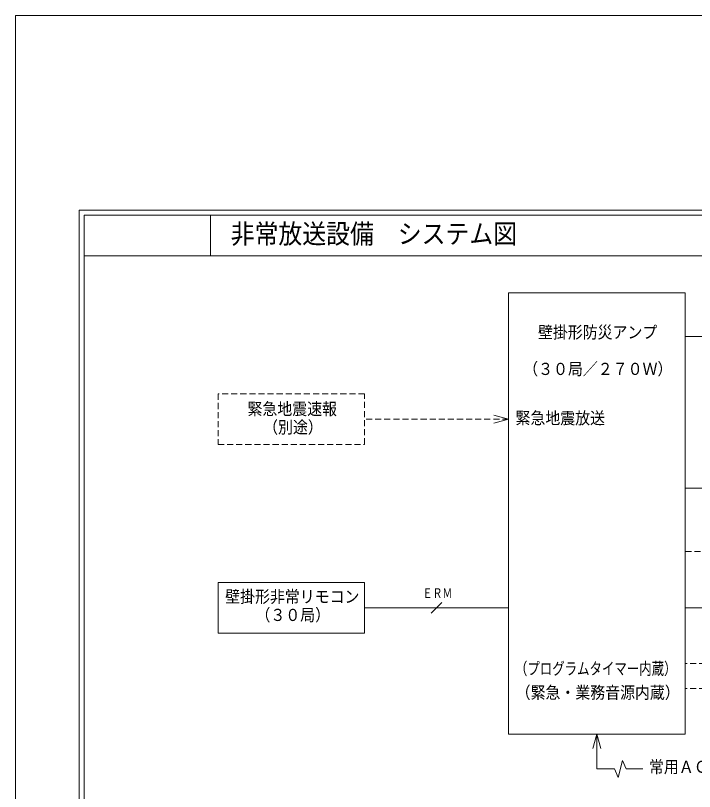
# Model space of a CAD drawing. Units: millimetres on the paper. Extents: x -401 to 401, y -280 to 280.
# Drawn here: x -400.6 to -266.2, y 126 to 279.5 of the extents above; entities that cross this region are included whole.
import ezdxf
from ezdxf.enums import TextEntityAlignment as Align

# ---------------------------------------------------------------- set-up
doc = ezdxf.new("R2010")
doc.units = ezdxf.units.MM
doc.linetypes.add('DASHED1', pattern=[1.8, 1.2, -0.6])
for name, color, linetype, lineweight in [('0-0_HOJO', 134, 'Continuous', 9), ('0-2_SYSTEM', 7, 'Continuous', 9), ('0-3_WAKU-M', 7, 'Continuous', 9), ('0-7_MOJI1', 7, 'Continuous', 9)]:
    doc.layers.add(name, color=color, linetype=linetype, lineweight=lineweight)
doc.styles.add('ＭＳ ゴシック', font='')
doc.styles.get('ＭＳ ゴシック').set_extended_font_data('MS Gothic')

msp = doc.modelspace()

# ---------------------------------------------------------------- linework, layer by layer
at = {"layer": '0-0_HOJO'}
for p, q in [((-400.584, -279.512), (-400.584, 279.547)), ((-400.584, 279.547), (400.606, 279.547))]:
    msp.add_line(p, q, dxfattribs=at)
at = {"layer": '0-2_SYSTEM'}
for p, q in [((-267.989, 216.017), (-227.177, 216.017)), ((-305.887, 200.46), (-302.989, 199.684)), ((-302.989, 199.684), (-305.887, 198.907)), ((-267.989, 186.017), (-227.177, 186.017)), ((-318.3, 161.29), (-316.178, 163.411)), ((-331.489, 162.351), (-302.989, 162.351)), ((-267.989, 162.351), (-226.864, 162.351)), ((-285.489, 137.375), (-286.266, 134.477))]:
    msp.add_line(p, q, dxfattribs=at)
at = {"layer": '0-2_SYSTEM', "linetype": 'DASHED1'}
for p, q in [((-331.489, 204.684), (-360.489, 204.684)), ((-331.489, 194.684), (-331.489, 204.684)), ((-302.989, 199.684), (-331.489, 199.684)), ((-267.989, 173.517), (-227.177, 173.517)), ((-233.441, 151.351), (-267.989, 151.351)), ((-233.441, 146.351), (-267.989, 146.351))]:
    msp.add_line(p, q, dxfattribs=at)
at = {"layer": '0-2_SYSTEM'}
for points in [[(-267.989, 224.66), (-302.989, 224.66), (-302.989, 137.375), (-267.989, 137.375)], [(-360.489, 167.351), (-331.489, 167.351), (-331.489, 157.351), (-360.489, 157.351)]]:
    msp.add_lwpolyline(points, close=True, dxfattribs=at)
at = {"layer": '0-2_SYSTEM', "linetype": 'DASHED1'}
msp.add_lwpolyline([(-360.489, 204.684), (-360.489, 194.684), (-331.489, 194.684)], dxfattribs=at)
at = {"layer": '0-2_SYSTEM'}
for points in [[(-285.489, 130.478), (-285.489, 137.375), (-284.713, 134.477)], [(-285.489, 130.478), (-282.001, 130.478), (-281.291, 128.792), (-280.421, 132.163), (-279.71, 130.478), (-276.388, 130.478)]]:
    msp.add_lwpolyline(points, dxfattribs=at)
at = {"layer": '0-3_WAKU-M', "color": 3}
for p, q in [((-386.989, 240.017), (-386.989, -239.983)), ((387.011, 240.017), (-386.989, 240.017))]:
    msp.add_line(p, q, dxfattribs=at)
at = {"layer": '0-3_WAKU-M'}
for p, q in [((-361.989, 240.017), (-361.989, 232.017)), ((387.011, 232.017), (-386.989, 232.017))]:
    msp.add_line(p, q, dxfattribs=at)
at = {"layer": '0-3_WAKU-M', "color": 3}
msp.add_lwpolyline([(388.011, 241.017), (-387.989, 241.017), (-387.989, -240.983), (388.011, -240.983)], dxfattribs=at)

# ---------------------------------------------------------------- texts
at = {"layer": '0-2_SYSTEM', "style": 'ＭＳ ゴシック'}
for s, height, width, p in [('壁掛形防災アンプ', 2.405, 0.9, (-297.156, 214.947)), ('（３０局／２７０Ｗ）', 2.405, 0.9, (-300.072, 207.697)), ('緊急地震速報', 2.405, 0.9, (-354.656, 199.784)), ('緊急地震放送', 2.405, 0.9, (-301.601, 197.971)), ('（別途）', 2.405, 0.9, (-351.572, 196.159)), ('壁掛形非常リモコン', 2.405, 0.9, (-359.072, 162.638)), ('ＥＲＭ', 1.924, 0.75, (-320.012, 163.723)), ('（３０局）', 2.405, 0.9, (-353.072, 159.013)), ('（プログラムタイマー内蔵）', 2.405, 0.75, (-301.71, 148.398)), ('（緊急・業務音源内蔵）', 2.405, 0.9, (-301.572, 143.662)), ('常用ＡＣ１００Ｖ', 2.405, 0.9, (-275.18, 128.962))]:
    msp.add_text(s, height=height, dxfattribs=dict(at, width=width)).set_placement(p, align=Align.BOTTOM_LEFT)
at = {"layer": '0-7_MOJI1', "style": 'ＭＳ ゴシック', "width": 0.9}
msp.add_text('非常放送設備\u3000システム図', height=3.849, dxfattribs=at).set_placement((-357.989, 233.277), align=Align.BOTTOM_LEFT)

doc.saveas('drawing.dxf')
